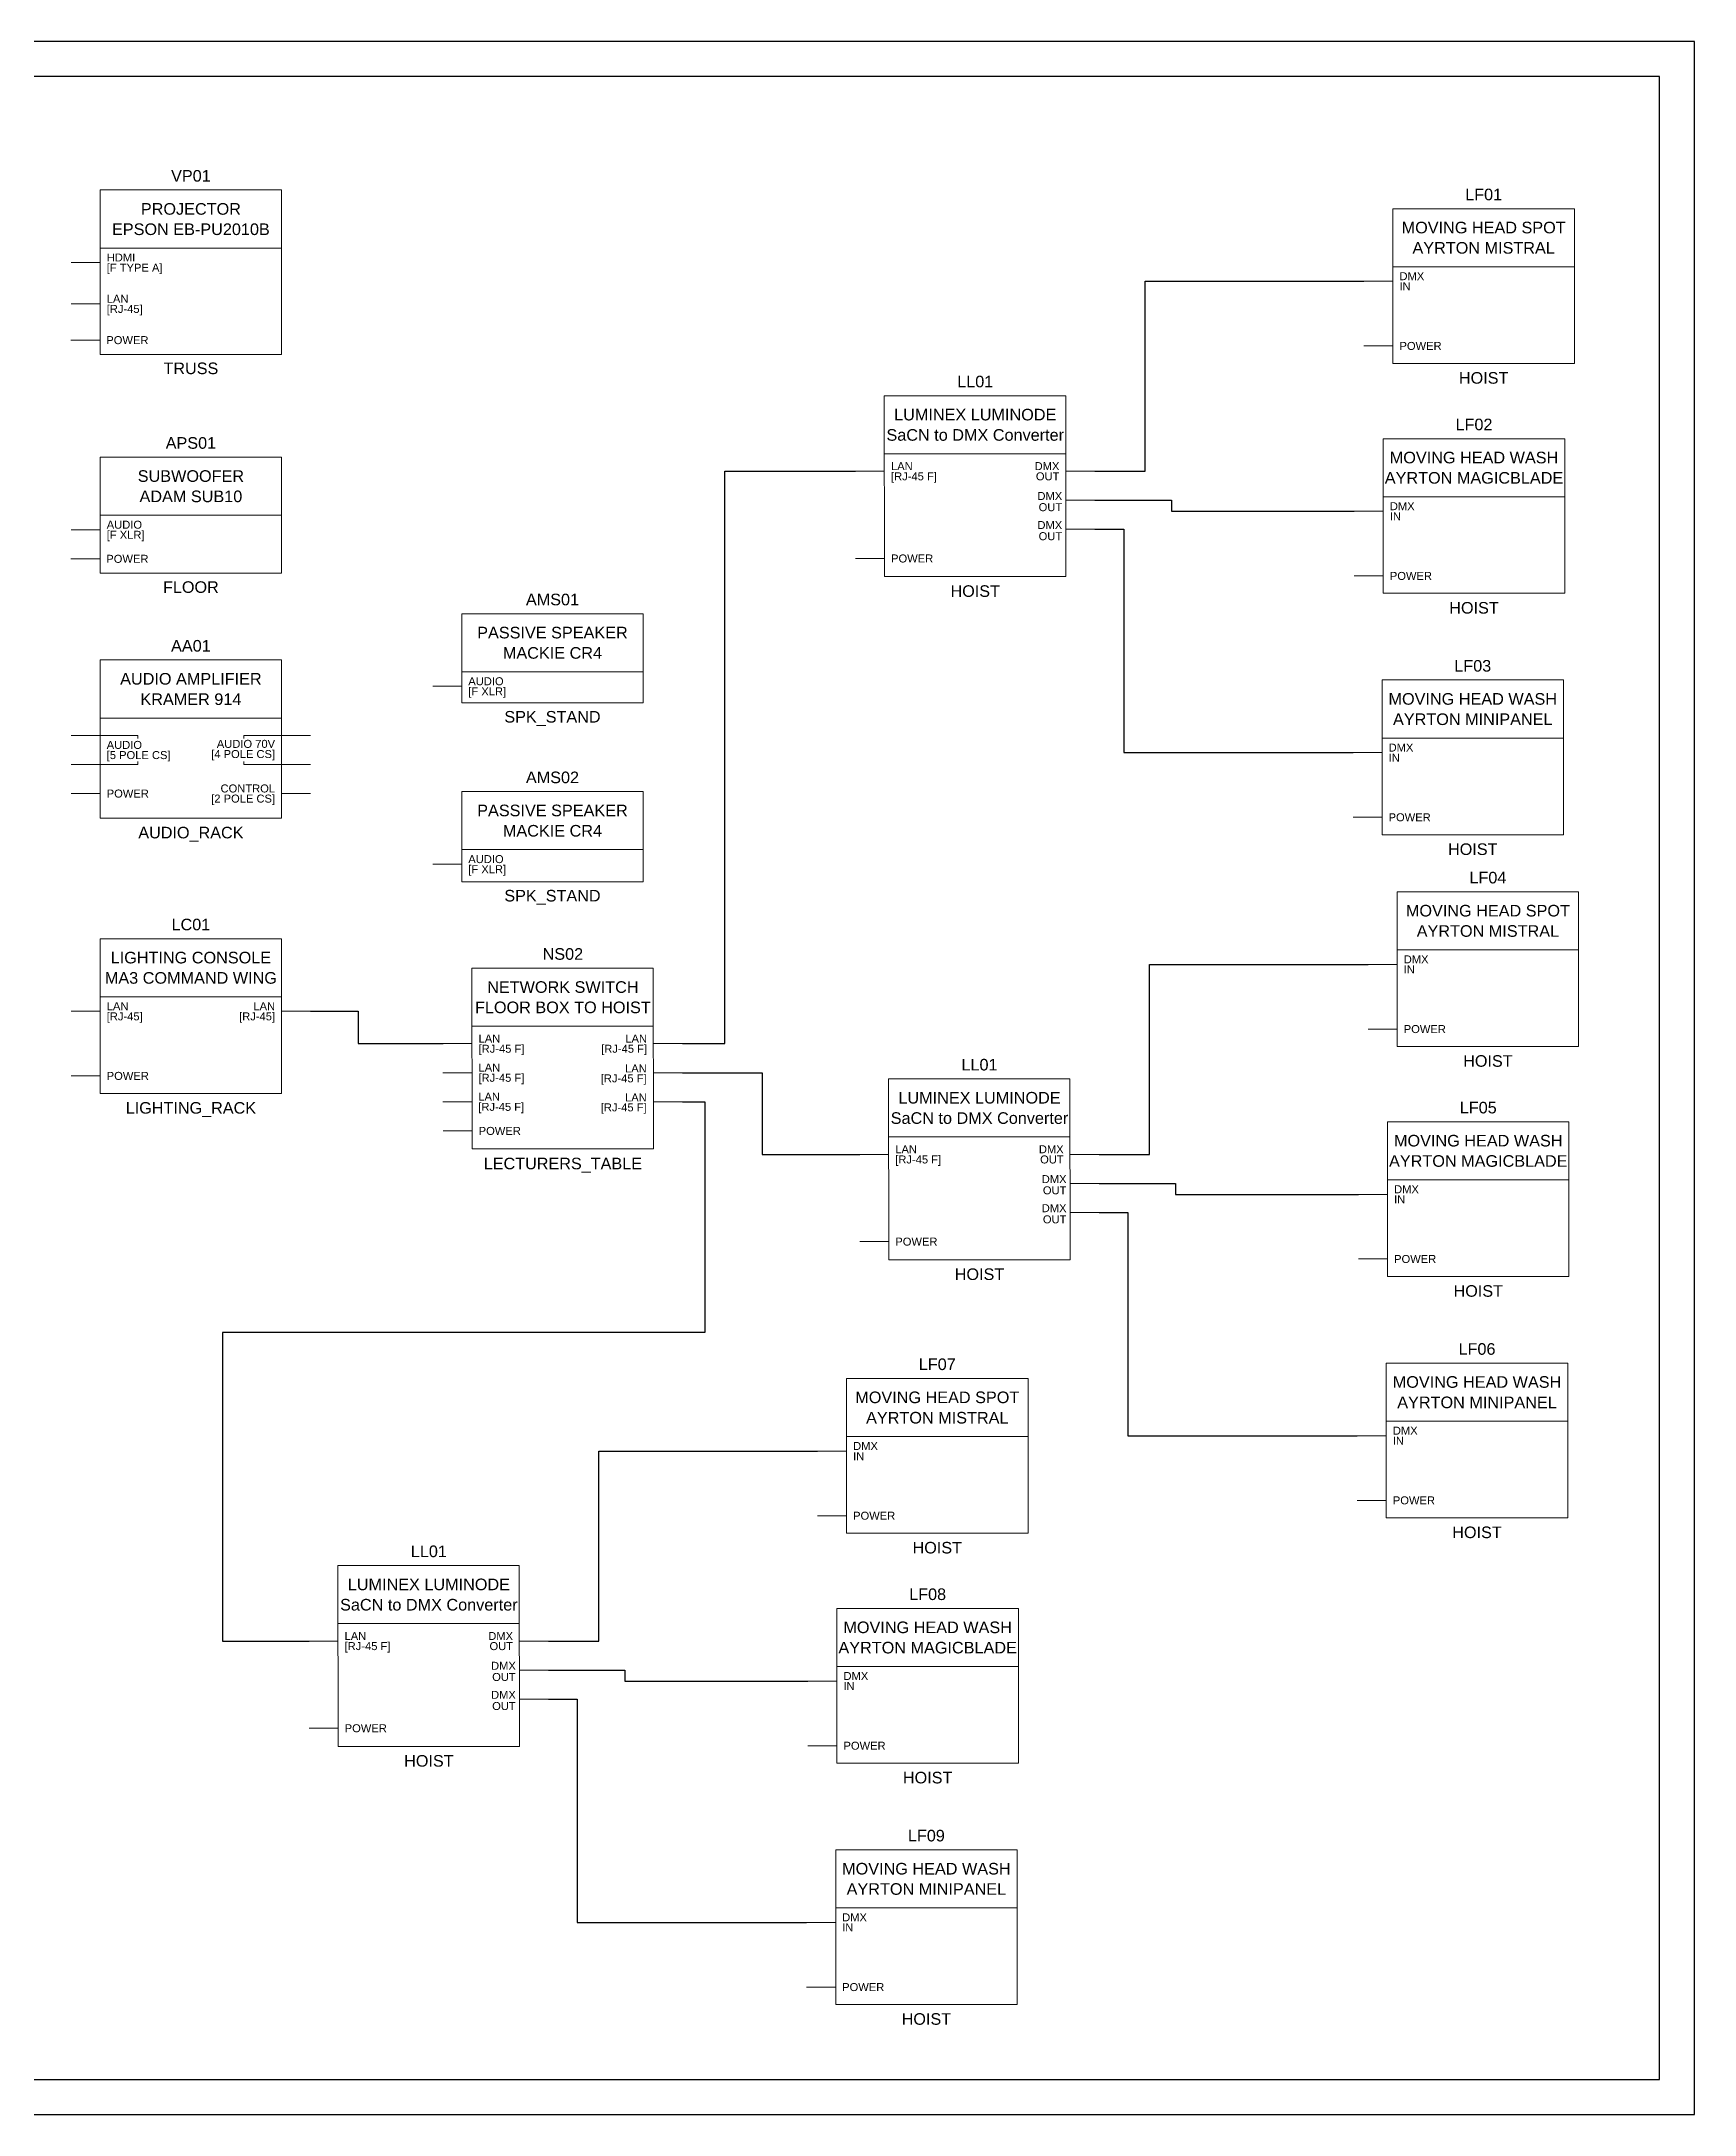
# Model space of a CAD drawing. Header units: millimetres. Extents: x 45 to 465, y 28 to 325.
# Drawn here: x 228.1 to 465, y 28 to 325 of the extents above; entities that cross this region are included whole.
import ezdxf
from ezdxf.enums import TextEntityAlignment as Align

# ---------------------------------------------------------------- set-up
doc = ezdxf.new("R2010")
doc.units = ezdxf.units.MM
doc.layers.add('BLOCK BORDER', color=7, linetype='Continuous', lineweight=18)
doc.layers.add('BLOCK BORDER IN', color=7, linetype='Continuous', lineweight=5)
doc.layers.add('lighting', color=7, linetype='Continuous')
doc.styles.add('CAD_SALES', font='arial.ttf')

# ---------------------------------------------------------------- blocks, each defined once
blk = doc.blocks.new('AUD-5POLE L')
at = {"style": 'CAD_SALES'}
for s, p in [('AUDIO', (0.045, 0.035)), ('[5 POLE CS]', (0.045, -0.035))]:
    blk.add_text(s, height=0.055, dxfattribs=at).set_placement(p, align=Align.MIDDLE_LEFT)

msp = doc.modelspace()

# ---------------------------------------------------------------- linework, layer by layer
for points in [[(45, 28), (465, 28), (465, 325), (45, 325)], [(50, 33), (460, 33), (460, 320), (50, 320)]]:
    msp.add_lwpolyline(points, close=True)
at = {"layer": 'BLOCK BORDER'}
for p, q in [((236.54, 295.4), (262.54, 295.4)), ((236.54, 293.32), (232.38, 293.32)), ((421.78, 292.72), (447.78, 292.72)), ((421.78, 290.64), (417.62, 290.64)), ((236.54, 287.41), (232.38, 287.41)), ((236.49, 282.21), (232.33, 282.21)), ((421.78, 281.38), (417.62, 281.38)), ((348.93, 265.92), (374.93, 265.92)), ((348.93, 263.43), (344.77, 263.43)), ((374.93, 263.43), (379.09, 263.43)), ((374.93, 259.27), (379.09, 259.27)), ((420.4, 259.78), (446.4, 259.78)), ((236.54, 257.13), (262.54, 257.13)), ((420.4, 257.7), (416.24, 257.7)), ((236.54, 255.05), (232.38, 255.05)), ((374.93, 255.11), (379.09, 255.11)), ((236.49, 250.88), (232.33, 250.88)), ((348.93, 250.93), (344.77, 250.93)), ((420.4, 248.43), (416.24, 248.43)), ((288.35, 234.7), (314.35, 234.7)), ((288.35, 232.62), (284.19, 232.62)), ((236.54, 228.07), (262.54, 228.07)), ((236.54, 225.57), (232.38, 225.57)), ((262.54, 225.57), (266.7, 225.57)), ((420.22, 223.12), (416.06, 223.12)), ((420.22, 225.2), (446.22, 225.2)), ((236.54, 221.41), (232.38, 221.41)), ((262.54, 221.41), (266.7, 221.41)), ((236.54, 217.25), (232.38, 217.25)), ((262.54, 217.25), (266.7, 217.25)), ((420.22, 213.85), (416.06, 213.85)), ((288.35, 209.22), (314.35, 209.22)), ((288.35, 207.14), (284.19, 207.14)), ((422.39, 194.86), (448.39, 194.86)), ((422.39, 192.78), (418.23, 192.78)), ((236.54, 188.14), (262.54, 188.14)), ((236.54, 186.06), (232.38, 186.06)), ((262.54, 186.06), (266.7, 186.06)), ((289.84, 181.42), (285.68, 181.42)), ((289.84, 183.92), (315.84, 183.92)), ((315.84, 181.42), (320, 181.42)), ((422.39, 183.51), (418.23, 183.51)), ((236.54, 176.8), (232.38, 176.8)), ((289.81, 177.26), (285.65, 177.26)), ((315.84, 177.26), (320, 177.26)), ((289.79, 173.1), (285.63, 173.1)), ((315.84, 173.1), (320, 173.1)), ((289.84, 168.92), (285.68, 168.92)), ((349.54, 168.06), (375.54, 168.06)), ((349.54, 165.56), (345.38, 165.56)), ((375.54, 165.56), (379.7, 165.56)), ((375.54, 161.4), (379.7, 161.4)), ((421.01, 161.91), (447.01, 161.91)), ((421.01, 159.83), (416.85, 159.83)), ((375.54, 157.24), (379.7, 157.24)), ((349.54, 153.06), (345.38, 153.06)), ((421.01, 150.57), (416.85, 150.57)), ((343.49, 125.13), (369.49, 125.13)), ((420.83, 125.25), (416.67, 125.25)), ((420.83, 127.33), (446.83, 127.33)), ((343.49, 123.05), (339.33, 123.05)), ((420.83, 115.99), (416.67, 115.99)), ((343.49, 113.79), (339.33, 113.79)), ((270.64, 98.33), (296.64, 98.33)), ((270.64, 95.84), (266.48, 95.84)), ((296.64, 95.84), (300.8, 95.84)), ((342.11, 92.18), (368.11, 92.18)), ((296.64, 91.68), (300.8, 91.68)), ((342.11, 90.1), (337.95, 90.1)), ((296.64, 87.52), (300.8, 87.52)), ((270.64, 83.34), (266.48, 83.34)), ((342.11, 80.84), (337.95, 80.84)), ((341.93, 57.61), (367.93, 57.61)), ((341.93, 55.53), (337.77, 55.53)), ((341.93, 46.26), (337.77, 46.26))]:
    msp.add_line(p, q, dxfattribs=at)
for points in [[(262.54, 280.15), (236.54, 280.15), (236.54, 303.72), (262.54, 303.72)], [(447.78, 278.88), (421.78, 278.88), (421.78, 301.04), (447.78, 301.04)], [(374.93, 248.34), (348.93, 248.34), (348.89, 274.24), (374.89, 274.24)], [(446.4, 245.94), (420.4, 245.94), (420.4, 268.09), (446.4, 268.09)], [(262.54, 248.81), (236.54, 248.81), (236.54, 265.45), (262.54, 265.45)], [(314.35, 230.23), (288.35, 230.23), (288.35, 243.02), (314.35, 243.02)], [(262.54, 213.74), (236.54, 213.74), (236.54, 236.39), (262.54, 236.39)], [(446.22, 211.36), (420.22, 211.36), (420.22, 233.52), (446.22, 233.52)], [(314.35, 204.6), (288.35, 204.6), (288.35, 217.54), (314.35, 217.54)], [(448.39, 181.02), (422.39, 181.02), (422.39, 203.18), (448.39, 203.18)], [(262.54, 174.3), (236.54, 174.3), (236.54, 196.46), (262.54, 196.46)], [(315.84, 166.33), (289.84, 166.33), (289.8, 192.24), (315.8, 192.24)], [(375.54, 150.47), (349.54, 150.47), (349.5, 176.38), (375.5, 176.38)], [(447.01, 148.07), (421.01, 148.07), (421.01, 170.23), (447.01, 170.23)], [(446.83, 113.49), (420.83, 113.49), (420.83, 135.65), (446.83, 135.65)], [(369.49, 111.29), (343.49, 111.29), (343.49, 133.45), (369.49, 133.45)], [(296.64, 80.75), (270.64, 80.75), (270.6, 106.65), (296.6, 106.65)], [(368.11, 78.35), (342.11, 78.35), (342.11, 100.5), (368.11, 100.5)], [(367.93, 43.77), (341.93, 43.77), (341.93, 65.92), (367.93, 65.92)]]:
    msp.add_lwpolyline(points, close=True, dxfattribs=at)
at = {"layer": 'BLOCK BORDER IN'}
for points in [[(241.96, 225.14), (241.96, 225.57), (236.54, 225.57)], [(257.12, 225.14), (257.12, 225.57), (262.54, 225.57)], [(236.54, 221.41), (241.96, 221.41), (241.96, 221.85)], [(262.54, 221.41), (257.12, 221.41), (257.12, 221.85)]]:
    msp.add_lwpolyline(points, dxfattribs=at)
at = {"layer": 'lighting'}
for points in [[(379.09, 263.43), (386.27, 263.43), (386.27, 290.64), (417.62, 290.64)], [(320, 181.42), (326.07, 181.42), (326.07, 263.43), (344.77, 263.43)], [(379.09, 259.27), (390.03, 259.27), (390.03, 257.7), (416.24, 257.7)], [(379.09, 255.11), (383.2, 255.11), (383.2, 223.12), (416.06, 223.12)], [(379.7, 165.56), (386.88, 165.56), (386.88, 192.78), (418.23, 192.78)], [(266.7, 186.06), (273.52, 186.06), (273.52, 181.42), (285.68, 181.42)], [(320, 177.26), (331.4, 177.26), (331.4, 165.56), (345.38, 165.56)], [(320, 173.1), (323.16, 173.1), (323.16, 140.04), (254.07, 140.04), (254.07, 95.84), (266.48, 95.84)], [(379.7, 161.4), (390.64, 161.4), (390.64, 159.83), (416.85, 159.83)], [(379.7, 157.24), (383.81, 157.24), (383.81, 125.25), (416.67, 125.25)], [(300.8, 95.84), (307.97, 95.84), (307.97, 123.05), (339.33, 123.05)], [(300.8, 91.68), (311.73, 91.68), (311.73, 90.1), (337.95, 90.1)], [(300.8, 87.52), (304.91, 87.52), (304.91, 55.53), (337.77, 55.53)]]:
    msp.add_lwpolyline(points, dxfattribs=at)

# ---------------------------------------------------------------- block references
at = {"xscale": 20.79888519873155, "yscale": 20.79888519873155, "zscale": 20.79888519873155}
msp.add_blockref('AUD-5POLE L', (236.54, 223.49), dxfattribs=at)

# ---------------------------------------------------------------- texts
at = {"style": 'CAD_SALES'}
for s, height, p in [('PROJECTOR', 1.664, (249.54, 301.01)), ('EPSON EB-PU2010B', 1.6639, (249.54, 298.1)), ('MOVING HEAD SPOT', 1.6639, (434.78, 298.34)), ('AYRTON MISTRAL', 1.6639, (434.78, 295.43)), ('LUMINEX LUMINODE', 1.6639, (361.93, 271.54)), ('SaCN to DMX Converter', 1.6639, (361.93, 268.63)), ('MOVING HEAD WASH', 1.6639, (433.4, 265.39)), ('SUBWOOFER', 1.664, (249.54, 262.74)), ('AYRTON MAGICBLADE', 1.6639, (433.4, 262.48)), ('ADAM SUB10', 1.664, (249.54, 259.83)), ('PASSIVE SPEAKER', 1.6639, (301.35, 240.31)), ('MACKIE CR4', 1.664, (301.35, 237.4)), ('AUDIO AMPLIFIER', 1.6639, (249.54, 233.69)), ('MOVING HEAD WASH', 1.6639, (433.22, 230.81)), ('KRAMER 914', 1.664, (249.54, 230.77)), ('AYRTON MINIPANEL', 1.6639, (433.22, 227.9)), ('PASSIVE SPEAKER', 1.6639, (301.35, 214.83)), ('MACKIE CR4', 1.664, (301.35, 211.92)), ('MOVING HEAD SPOT', 1.6639, (435.39, 200.47)), ('AYRTON MISTRAL', 1.6639, (435.39, 197.56)), ('LIGHTING CONSOLE', 1.6639, (249.54, 193.75)), ('MA3 COMMAND WING', 1.6639, (249.54, 190.84)), ('NETWORK SWITCH', 1.6639, (302.84, 189.53)), ('FLOOR BOX TO HOIST', 1.6639, (302.84, 186.62)), ('LUMINEX LUMINODE', 1.6639, (362.54, 173.67)), ('SaCN to DMX Converter', 1.6639, (362.54, 170.76)), ('MOVING HEAD WASH', 1.6639, (434.01, 167.52)), ('AYRTON MAGICBLADE', 1.6639, (434.01, 164.61)), ('MOVING HEAD WASH', 1.6639, (433.83, 132.95)), ('MOVING HEAD SPOT', 1.6639, (356.49, 130.75)), ('AYRTON MINIPANEL', 1.6639, (433.83, 130.03)), ('AYRTON MISTRAL', 1.6639, (356.49, 127.83)), ('LUMINEX LUMINODE', 1.6639, (283.64, 103.95)), ('SaCN to DMX Converter', 1.6639, (283.64, 101.04)), ('MOVING HEAD WASH', 1.6639, (355.11, 97.8)), ('AYRTON MAGICBLADE', 1.6639, (355.11, 94.89)), ('MOVING HEAD WASH', 1.6639, (354.93, 63.22)), ('AYRTON MINIPANEL', 1.6639, (354.93, 60.31))]:
    msp.add_text(s, height=height, dxfattribs=at).set_placement(p, align=Align.MIDDLE_CENTER)
for s, p in [('HDMI', (237.48, 294.05)), ('[F TYPE A]', (237.48, 292.59)), ('DMX', (422.72, 291.37)), ('LAN', (237.48, 288.14)), ('IN', (422.72, 289.91)), ('[RJ-45]', (237.48, 286.68)), ('POWER', (237.42, 282.21)), ('POWER', (422.72, 281.38)), ('LAN', (349.86, 264.16)), ('[RJ-45 F]', (349.86, 262.7)), ('DMX', (370.84, 259.88)), ('OUT', (371.01, 258.28)), ('DMX', (421.34, 258.42)), ('AUDIO', (237.48, 255.77)), ('DMX', (370.84, 255.72)), ('IN', (421.34, 256.97)), ('[F XLR]', (237.48, 254.32)), ('OUT', (371.01, 254.12)), ('POWER', (237.42, 250.88)), ('POWER', (349.87, 250.93)), ('POWER', (421.34, 248.43)), ('AUDIO', (289.29, 233.34)), ('[F XLR]', (289.29, 231.89)), ('DMX', (421.16, 223.84)), ('IN', (421.16, 222.39)), ('POWER', (237.48, 217.25)), ('POWER', (421.16, 213.85)), ('AUDIO', (289.29, 207.86)), ('[F XLR]', (289.29, 206.41)), ('DMX', (423.33, 193.5)), ('IN', (423.33, 192.05)), ('LAN', (237.48, 186.79)), ('[RJ-45]', (237.48, 185.33)), ('[RJ-45 F]', (290.76, 180.69)), ('LAN', (290.76, 182.15)), ('POWER', (423.33, 183.51)), ('LAN', (290.75, 177.99)), ('LAN', (311.75, 177.87)), ('POWER', (237.48, 176.8)), ('[RJ-45 F]', (290.75, 176.53)), ('[RJ-45 F]', (308.27, 176.45)), ('[RJ-45 F]', (290.72, 172.37)), ('LAN', (290.72, 173.83)), ('[RJ-45 F]', (308.27, 172.29)), ('LAN', (311.75, 173.71)), ('POWER', (290.78, 168.92)), ('LAN', (350.47, 166.29)), ('[RJ-45 F]', (350.47, 164.83)), ('DMX', (371.46, 162.01)), ('OUT', (371.62, 160.41)), ('DMX', (421.95, 160.56)), ('DMX', (371.46, 157.85)), ('IN', (421.95, 159.1)), ('OUT', (371.62, 156.25)), ('POWER', (350.48, 153.06)), ('POWER', (421.95, 150.57)), ('DMX', (421.77, 125.98)), ('IN', (421.77, 124.52)), ('DMX', (344.43, 123.78)), ('IN', (344.43, 122.32)), ('POWER', (421.77, 115.99)), ('POWER', (344.43, 113.79)), ('[RJ-45 F]', (271.56, 95.11)), ('LAN', (271.56, 96.56)), ('DMX', (292.55, 92.29)), ('OUT', (292.71, 90.69)), ('DMX', (343.05, 90.83)), ('IN', (343.05, 89.38)), ('DMX', (292.55, 88.13)), ('OUT', (292.71, 86.53)), ('POWER', (271.58, 83.34)), ('POWER', (343.05, 80.84)), ('DMX', (342.86, 56.25)), ('IN', (342.86, 54.8)), ('POWER', (342.86, 46.26))]:
    msp.add_text(s, height=1.144, dxfattribs=at).set_placement(p, align=Align.MIDDLE_LEFT)
for s, height, p in [('DMX', 1.144, (373.99, 264.16)), ('OUT', 1.144, (373.99, 262.7)), ('[4 POLE CS]', 1.1439, (261.6, 222.91)), ('AUDIO 70V', 1.144, (261.6, 224.37)), ('[2 POLE CS]', 1.1439, (261.6, 216.53)), ('CONTROL', 1.144, (261.6, 217.98)), ('LAN', 1.144, (261.6, 186.79)), ('[RJ-45]', 1.144, (261.6, 185.33)), ('[RJ-45 F]', 1.144, (314.9, 180.69)), ('LAN', 1.144, (314.9, 182.15)), ('DMX', 1.144, (374.6, 166.29)), ('OUT', 1.144, (374.6, 164.83)), ('DMX', 1.144, (295.7, 96.56)), ('OUT', 1.144, (295.7, 95.11))]:
    msp.add_text(s, height=height, dxfattribs=at).set_placement(p, align=Align.MIDDLE_RIGHT)
for tag, text, height, p in [('VP01', '', 1.66, (249.54, 305.75)), ('LF01', '', 1.66, (434.78, 303.08)), ('TRUSS', '', 1.66, (249.54, 278.17)), ('LL01', 'Network Switch', 1.6639, (361.93, 276.28)), ('HOIST', '', 1.66, (434.78, 276.8)), ('LF02', '', 1.66, (433.4, 270.13)), ('APS01', '', 1.66, (249.54, 267.48)), ('FLOOR', '', 1.66, (249.54, 246.83)), ('HOIST', '', 1.66, (361.93, 246.26)), ('AMS01', '', 1.66, (301.35, 245.05)), ('HOIST', '', 1.66, (433.4, 243.86)), ('AA01', 'XPA', 1.664, (249.54, 238.42)), ('LF03', '', 1.66, (433.22, 235.55)), ('SPK_STAND', '', 1.66, (301.35, 228.25)), ('AMS02', '', 1.66, (301.35, 219.57)), ('AUDIO_RACK', '', 1.66, (249.54, 211.66)), ('HOIST', '', 1.66, (433.22, 209.28)), ('LF04', '', 1.66, (435.39, 205.21)), ('SPK_STAND', '', 1.66, (301.35, 202.62)), ('LC01', '', 1.66, (249.54, 198.49)), ('NS02', 'Network Switch', 1.6639, (302.84, 194.27)), ('LL01', 'Network Switch', 1.6639, (362.54, 178.41)), ('HOIST', '', 1.66, (435.39, 178.94)), ('LIGHTING_RACK', '', 1.66, (249.54, 172.22)), ('LF05', '', 1.66, (434.01, 172.26)), ('LECTURERS_TABLE', '', 1.66, (302.84, 164.25)), ('HOIST', '', 1.66, (362.54, 148.39)), ('HOIST', '', 1.66, (434.01, 145.99)), ('LF06', '', 1.66, (433.83, 137.68)), ('LF07', '', 1.66, (356.49, 135.49)), ('HOIST', '', 1.66, (356.49, 109.21)), ('HOIST', '', 1.66, (433.83, 111.41)), ('LL01', 'Network Switch', 1.6639, (283.64, 108.69)), ('LF08', '', 1.66, (355.11, 102.54)), ('HOIST', '', 1.66, (283.64, 78.67)), ('HOIST', '', 1.66, (355.11, 76.27)), ('LF09', '', 1.66, (354.93, 67.96)), ('HOIST', '', 1.66, (354.93, 41.69))]:
    msp.add_attdef(tag, text=text, height=height, dxfattribs=at).set_placement(p, align=Align.MIDDLE_CENTER)

doc.saveas('drawing.dxf')
